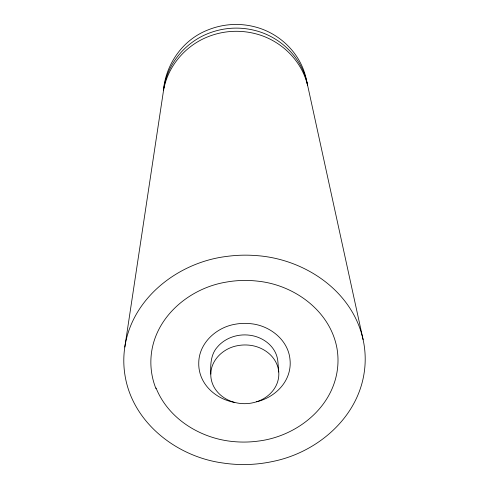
<?xml version="1.0" encoding="UTF-8"?>
<svg xmlns="http://www.w3.org/2000/svg" width="489" height="489" viewBox="0 0 489 489"><rect width="100%" height="100%" fill="white"/><g stroke="black" fill="none" stroke-linecap="round" stroke-linejoin="round"><path stroke-width="0.73" d="M210.783 374.091C210.374 364.757 210.741 354.354 217.385 347.019C222.379 341.084 229.537 337.196 237.098 335.656A38.539 38.539 0 0 1 250.203 335.289C260.441 336.725 270.344 342.679 275.13 352.037A26.485 26.485 0 0 1 276.566 355.417A25.495 25.495 0 0 1 277.88 361.64L278.742 372.007A25.459 25.459 0 0 1 278.272 379.378C275.949 390.503 266.401 398.969 255.747 402.05A39.059 39.059 0 0 1 235.649 402.655C224.812 400.24 214.763 392.367 211.725 381.414A25.483 25.483 0 0 1 210.783 374.091C210.985 359.635 223.699 348.168 237.324 345.723A39.328 39.328 0 0 1 248.767 345.13C261.022 346.181 273.253 353.761 277.404 365.711A25.685 25.685 0 0 1 278.742 372.007M163.607 90.104C167.77 66.204 185.386 45.697 207.801 36.822A76.473 76.473 0 0 1 255.13 33.637C279.078 39.511 299.659 58.154 306.676 81.95A67.769 67.769 0 0 1 307.984 86.993L363.107 339.641A91.088 91.088 0 0 1 363.957 374.128C356.554 419.201 316.163 452.741 272.752 461.469A138.613 138.613 0 0 1 222.526 462.949C176.822 456.689 132.751 422.838 125.05 375.68A90.997 90.997 0 0 1 124.817 347.043L163.302 91.944C165.105 65.086 182.318 39.976 207.623 30.08A74.744 74.744 0 0 1 254.469 26.748C277.966 32.531 298.119 50.868 304.989 74.212A66.779 66.779 0 0 1 306.273 79.163L307.557 85.178M163.858 88.271C167.385 64.022 184.879 42.916 207.458 33.796A75.667 75.667 0 0 1 254.824 30.434C278.559 36.265 298.944 54.768 305.894 78.356A67.311 67.311 0 0 1 307.19 83.356M124.817 347.043C132.213 297.636 178.723 262.263 226.523 256.444A139.047 139.047 0 0 1 256.26 255.582C301.646 258.65 347.288 287.281 361.12 332.08A92.598 92.598 0 0 1 363.107 339.641M256.621 401.781C272.263 398.113 286.585 385.949 289.61 369.708A34.456 34.456 0 0 0 290.032 359.88C288.486 340.197 270.075 325.692 251.26 323.749A52.586 52.586 0 0 0 235.068 324.256C216.444 327.361 199.011 342.991 198.754 362.691A34.676 34.676 0 0 0 201.003 376.267C206.34 390.381 220.203 399.904 234.763 402.441M156.046 387.991C168.516 419.11 200.845 438.651 233.442 441.579A107.739 107.739 0 0 0 258.418 441.072C295.558 436.536 331.646 409 337.257 370.57A70.477 70.477 0 0 0 337.062 348.834C330.54 311.212 294.5 284.953 257.886 281.175A107.763 107.763 0 0 0 225.71 282.202C189.506 288.278 155.306 316.725 151.266 354.592A70.966 70.966 0 0 0 155.979 388.688"/></g></svg>
